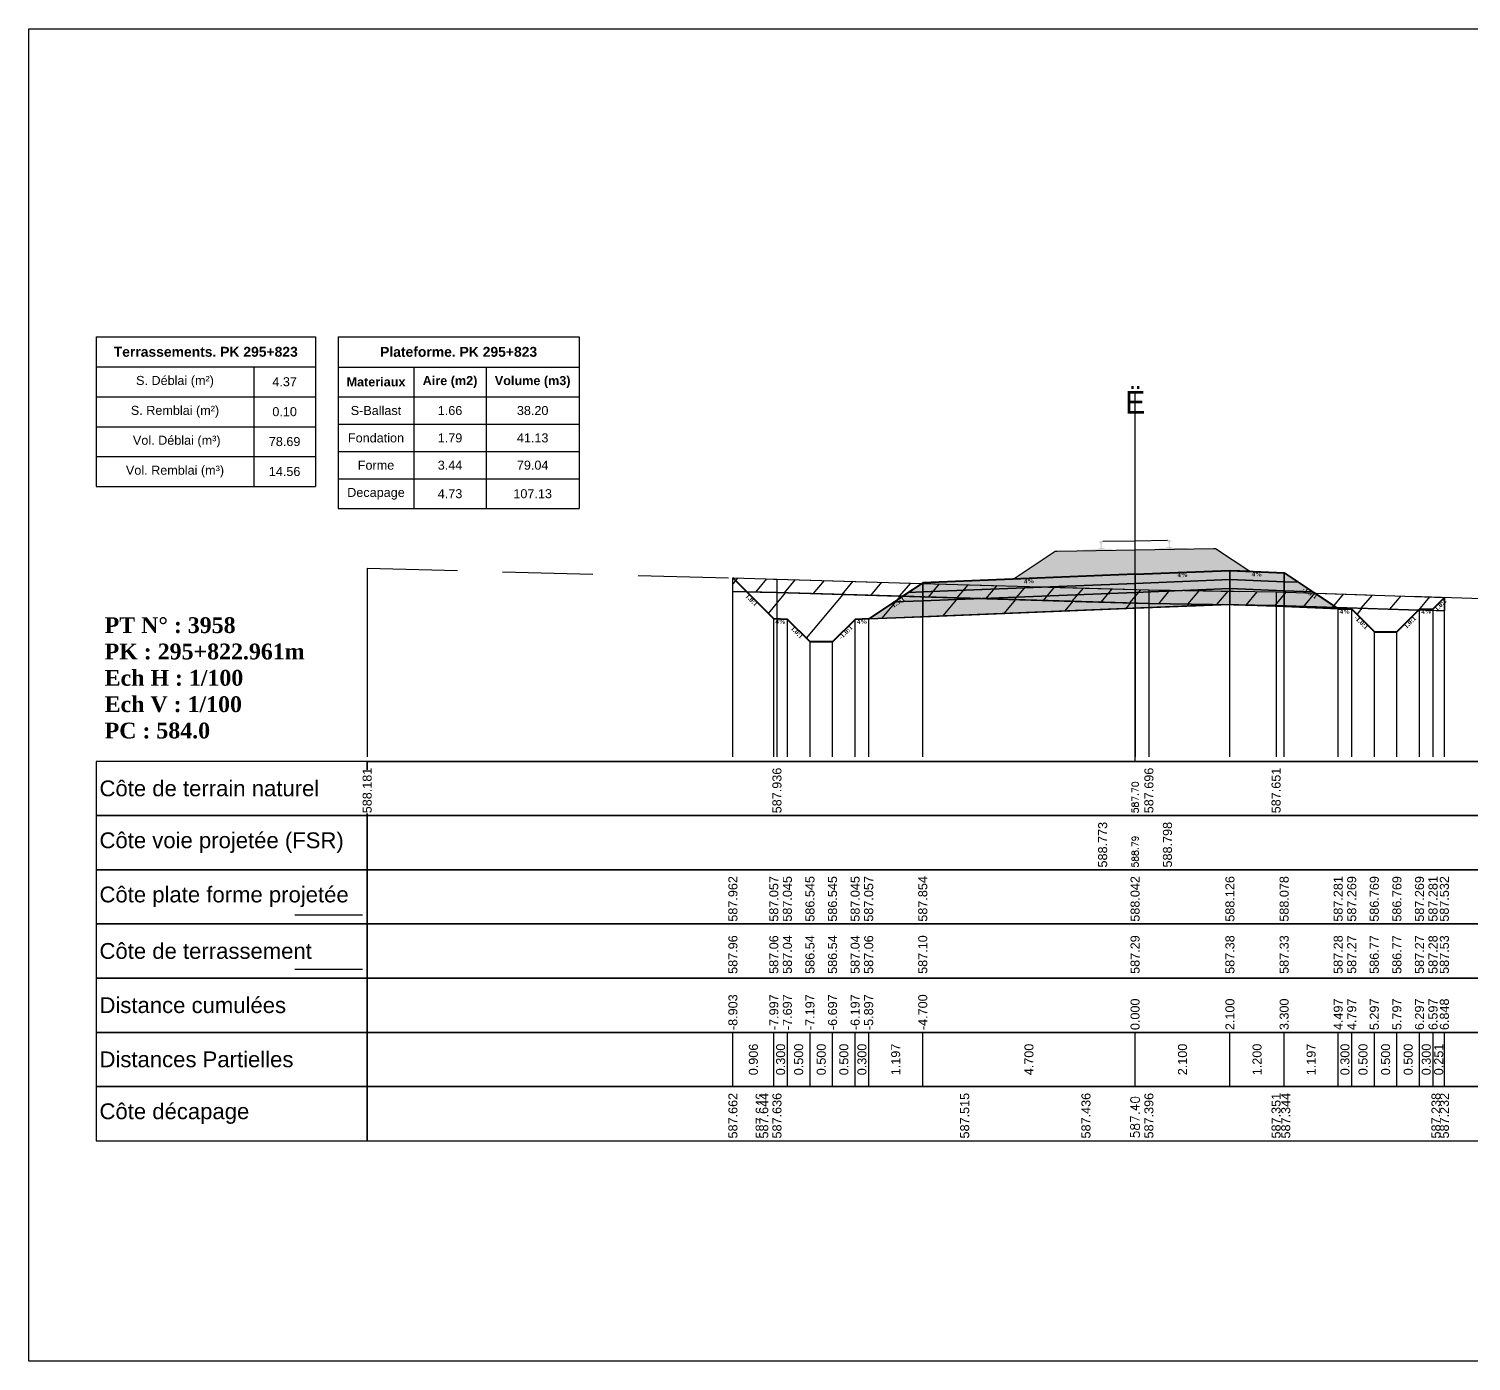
# Model space of a CAD drawing. Header units: millimetres. Extents: x 2762 to 3076, y 916 to 3305.
# Drawn here: x 2950.21 to 2982.14, y 1039.4 to 1068.9 of the extents above; entities that cross this region are included whole.
import ezdxf

# ---------------------------------------------------------------- set-up
doc = ezdxf.new("R2010")
doc.units = ezdxf.units.MM
doc.header["$LTSCALE"] = 2
doc.linetypes.add('CACHE', pattern=[9.525, 6.35, -3.175])
doc.linetypes.add('DASHED', pattern=[0.75, 0.5, -0.25])
for name, color, linetype in [('C-ANNO-TABL', 1, 'Continuous'), ('C-ANNO-TABL-TEXT', 150, 'Continuous'), ('C-ANNO-TABL-TITL', 150, 'Continuous'), ('C-ANNO-TABL-TTBL', 5, 'Continuous'), ('C-ROAD-CORR', 5, 'Continuous'), ('C-ROAD-SCTN', 7, 'Continuous')]:
    doc.layers.add(name, color=color, linetype=linetype)
doc.styles.add('ARIAL', font='arial.ttf')
doc.styles.add('C3D_Etiquette', font='romans.shx')
doc.styles.add('C3D_Profil_Travers', font='romans.shx')
doc.styles.get("Standard").update_dxf_attribs({"font": 'arial.ttf'})

msp = doc.modelspace()

# ---------------------------------------------------------------- hatches: boundary and pattern name
at = {"linetype": 'Continuous', "lineweight": -3}
msp.add_hatch(color=254, dxfattribs=at).paths.add_polyline_path([(2973.494, 1057.165), (2973.491, 1057.35), (2973.605, 1057.373), (2973.953, 1057.379), (2973.953, 1057.385), (2973.879, 1057.383), (2973.879, 1057.393), (2973.88, 1057.394), (2973.881, 1057.395), (2973.883, 1057.395), (2973.903, 1057.397), (2973.906, 1057.398), (2973.909, 1057.399), (2973.937, 1057.41), (2973.939, 1057.411), (2973.94, 1057.413), (2973.941, 1057.414), (2973.942, 1057.418), (2973.943, 1057.426), (2973.944, 1057.435), (2973.945, 1057.445), (2973.945, 1057.469), (2973.944, 1057.485), (2973.943, 1057.491), (2973.942, 1057.497), (2973.941, 1057.501), (2973.941, 1057.503), (2973.94, 1057.507), (2973.939, 1057.508), (2973.938, 1057.51), (2973.937, 1057.511), (2973.935, 1057.512), (2973.92, 1057.517), (2973.917, 1057.519), (2973.917, 1057.52), (2973.916, 1057.521), (2973.916, 1057.524), (2973.916, 1057.542), (2973.916, 1057.546), (2973.917, 1057.549), (2973.919, 1057.551), (2973.921, 1057.552), (2973.924, 1057.554), (2973.925, 1057.554), (2973.929, 1057.555), (2973.933, 1057.556), (2973.936, 1057.556), (2973.94, 1057.556), (2973.945, 1057.556), (2973.948, 1057.557), (2973.951, 1057.557), (2973.955, 1057.557), (2973.958, 1057.557), (2973.962, 1057.557), (2973.967, 1057.557), (2973.97, 1057.556), (2973.974, 1057.556), (2973.978, 1057.555), (2973.979, 1057.555), (2973.981, 1057.553), (2973.984, 1057.552), (2973.986, 1057.55), (2973.987, 1057.547), (2973.988, 1057.543), (2973.988, 1057.525), (2973.988, 1057.522), (2973.987, 1057.521), (2973.987, 1057.52), (2973.984, 1057.518), (2973.969, 1057.512), (2973.968, 1057.512), (2973.966, 1057.51), (2973.965, 1057.509), (2973.965, 1057.507), (2973.964, 1057.504), (2973.963, 1057.502), (2973.963, 1057.497), (2973.962, 1057.491), (2973.962, 1057.485), (2973.961, 1057.469), (2973.962, 1057.445), (2973.963, 1057.435), (2973.964, 1057.426), (2973.966, 1057.419), (2973.967, 1057.415), (2973.967, 1057.413), (2973.969, 1057.412), (2973.971, 1057.411), (2973.999, 1057.401), (2974.002, 1057.4), (2974.006, 1057.399), (2974.026, 1057.398), (2974.027, 1057.398), (2974.028, 1057.397), (2974.029, 1057.396), (2974.029, 1057.386), (2973.955, 1057.385), (2973.955, 1057.379), (2974.159, 1057.383), (2974.291, 1057.354), (2975.125, 1057.369), (2975.256, 1057.402), (2975.46, 1057.405), (2975.46, 1057.411), (2975.386, 1057.41), (2975.386, 1057.419), (2975.387, 1057.421), (2975.388, 1057.421), (2975.389, 1057.422), (2975.409, 1057.424), (2975.413, 1057.424), (2975.416, 1057.425), (2975.444, 1057.436), (2975.446, 1057.438), (2975.447, 1057.439), (2975.448, 1057.44), (2975.449, 1057.445), (2975.45, 1057.452), (2975.451, 1057.461), (2975.452, 1057.471), (2975.451, 1057.495), (2975.45, 1057.511), (2975.45, 1057.517), (2975.449, 1057.523), (2975.448, 1057.528), (2975.448, 1057.53), (2975.447, 1057.533), (2975.446, 1057.535), (2975.445, 1057.536), (2975.443, 1057.537), (2975.442, 1057.538), (2975.427, 1057.543), (2975.424, 1057.545), (2975.423, 1057.546), (2975.423, 1057.547), (2975.423, 1057.55), (2975.422, 1057.568), (2975.423, 1057.572), (2975.424, 1057.575), (2975.426, 1057.577), (2975.428, 1057.579), (2975.431, 1057.58), (2975.432, 1057.58), (2975.435, 1057.581), (2975.439, 1057.582), (2975.443, 1057.582), (2975.447, 1057.583), (2975.452, 1057.583), (2975.455, 1057.583), (2975.458, 1057.583), (2975.461, 1057.583), (2975.465, 1057.583), (2975.469, 1057.583), (2975.474, 1057.583), (2975.477, 1057.583), (2975.481, 1057.582), (2975.485, 1057.581), (2975.486, 1057.581), (2975.488, 1057.58), (2975.49, 1057.578), (2975.493, 1057.576), (2975.494, 1057.574), (2975.494, 1057.569), (2975.495, 1057.551), (2975.495, 1057.549), (2975.494, 1057.547), (2975.494, 1057.546), (2975.491, 1057.545), (2975.476, 1057.539), (2975.474, 1057.538), (2975.473, 1057.537), (2975.472, 1057.535), (2975.471, 1057.533), (2975.471, 1057.53), (2975.47, 1057.528), (2975.469, 1057.524), (2975.469, 1057.518), (2975.468, 1057.511), (2975.468, 1057.495), (2975.468, 1057.472), (2975.47, 1057.461), (2975.471, 1057.452), (2975.472, 1057.445), (2975.473, 1057.441), (2975.474, 1057.439), (2975.475, 1057.438), (2975.478, 1057.437), (2975.506, 1057.427), (2975.509, 1057.426), (2975.512, 1057.425), (2975.532, 1057.424), (2975.534, 1057.424), (2975.535, 1057.423), (2975.536, 1057.422), (2975.536, 1057.412), (2975.462, 1057.411), (2975.462, 1057.406), (2975.81, 1057.412), (2975.925, 1057.393), (2975.929, 1057.208)])
h = msp.add_hatch(dxfattribs=at)
h.set_pattern_fill('GRAVEL', color=252, scale=0.009, style=0)
h.set_pattern_definition([(228.0128, (2972.168941, 1056.946922), (-1.8288, -2.0574), [0.030755, -3.0447435]), (184.96974, (2972.148367, 1056.924062), (2.743199999, 0.228600013), [0.0527764, -5.2248644]), (132.51045, (2972.09579, 1056.91949), (2.286, -2.5146), [0.0372133, -3.684125]), (267.2737, (2972.006635, 1056.86234), (0.2286, 4.572), [0.0480604, -4.7579794]), (292.83365, (2972.004349, 1056.814334), (-1.143, 2.7432), [0.047127, -4.6655827]), (357.2737, (2972.022637, 1056.7709), (-4.572, 0.2286), [0.0480604, -4.7579794]), (37.69424, (2972.0706434, 1056.768614), (-2.9718, -2.286), [0.0635574, -6.2921804]), (72.25533, (2972.120935, 1056.807476), (1.6002, 5.0292), [0.0600048, -5.940473]), (121.42957, (2972.139223, 1056.864626), (-1.8288, 2.9718), [0.048223, -4.774099]), (175.23636, (2972.114077, 1056.905774), (2.5146, -0.2286), [0.055054, -2.697654]), (222.39744, (2972.0592134, 1056.910346), (-2.7432, -2.5146), [0.071197, -7.0485095]), (138.81407, (2972.23295, 1056.860054), (-1.6002, 1.3716), [0.0243004, -2.405751]), (171.46923, (2972.214661, 1056.876056), (2.9718, -0.4572), [0.0462314, -4.5769175]), (225, (2972.16894, 1056.88291), (-3e-17, -0.2286), [0.032329, -0.29096]), (203.1986, (2972.15294, 1056.910346), (1.143, 0.4572), [0.01741, -1.723556]), (291.8014, (2972.136937, 1056.90349), (-0.2286, 0.6858), [0.024621, -1.206428]), (30.9638, (2972.14608, 1056.88063), (0.6858, 0.4572), [0.039989, -1.292967]), (161.565, (2972.18037, 1056.9012), (0.4572, -0.2286), [0.028916, -0.693981]), (16.38954, (2972.00435, 1056.903488), (2.286, 0.6858), [0.040508, -4.0102944]), (70.34618, (2972.043211, 1056.914918), (-0.9144, -2.5146), [0.033984, -3.3643994]), (293.1986, (2972.18037, 1056.946922), (-0.4572, 1.143), [0.034819, -1.7061465]), (343.61046, (2972.194087, 1056.914918), (-2.286, 0.6858), [0.040508, -4.0102944]), (339.44395, (2972.00435, 1056.761756), (-1.143, 0.4572), [0.039063, -1.914096]), (294.77514, (2972.040925, 1056.74804), (-1.143, 2.5146), [0.0327305, -3.2403234]), (66.8014, (2972.182657, 1056.718322), (0.4572, 1.143), [0.034819, -1.7061465]), (17.35402, (2972.196373, 1056.750326), (-2.9718, -0.9144), [0.0383204, -3.793714]), (69.44395, (2972.070643, 1056.718322), (-0.4572, -1.143), [0.0195316, -1.933628]), (101.3099, (2972.16894, 1056.71832), (-0.2286, 0.9144), [0.011656, -1.1539795]), (165.9638, (2972.166655, 1056.72975), (0.6858, -0.2286), [0.047127, -0.895415]), (186.009, (2972.120935, 1056.741182), (2.286, 0.2286), [0.043674, -4.323723]), (303.69, (2972.14608, 1056.860054), (-0.2286, 0.4572), [0.032969, -0.79126]), (353.15723, (2972.164369, 1056.832622), (3.8862, -0.4572), [0.05756, -5.698441]), (60.9454, (2972.22152, 1056.825764), (-0.9144, -1.6002), [0.023536, -2.330045]), (90, (2972.23295, 1056.84634), (-0.2286, 0.2286), [0.013716, -0.214884]), (120.25644, (2972.116363, 1056.74804), (0.9144, -1.6002), [0.031758, -3.1440547]), (48.0128, (2972.100361, 1056.775472), (1.8288, 2.0574), [0.06151, -3.0139886]), (0, (2972.1415, 1056.8212), (0.2286, 0.2286), [0.059436, -0.169164]), (325.30485, (2972.200945, 1056.821192), (2.286, -1.6002), [0.036145, -3.5783385]), (254.0546, (2972.230663, 1056.800618), (-0.2286, -0.9144), [0.033285, -1.6309485]), (207.64598, (2972.221519, 1056.768614), (-4.3434, -2.286), [0.054193, -5.365122]), (175.42608, (2972.173513, 1056.743468), (-2.9718, 0.2286), [0.0573327, -5.675926])])
h.paths.add_polyline_path([(2972.004, 1056.718), (2972.933, 1057.338), (2972.977, 1057.338), (2976.439, 1057.398), (2976.483, 1057.398), (2977.241, 1056.893), (2976.805, 1056.91)])
h = msp.add_hatch(color=11, dxfattribs=at)
h.paths.add_polyline_path([(2978.005, 1056.662), (2978.005, 1056.862), (2978.324, 1056.65)])
h.paths.add_polyline_path([(2976.805, 1056.71), (2976.805, 1056.91), (2978.005, 1056.862), (2978.005, 1056.662)])
h.paths.add_polyline_path([(2974.705, 1056.626), (2974.705, 1056.826), (2976.805, 1056.91), (2976.805, 1056.71)])
h.paths.add_polyline_path([(2970.005, 1056.438), (2970.005, 1056.638), (2974.705, 1056.826), (2974.705, 1056.626)])
h.paths.add_polyline_path([(2969.685, 1056.426), (2970.005, 1056.638), (2970.005, 1056.438)])
h = msp.add_hatch(dxfattribs=at)
h.set_pattern_fill('_U', color=150, scale=0.5, angle=50, style=0, pattern_type=0)
h.set_pattern_definition([(50, (2980.9827, 1056.0337), (-0.383022, 0.321394), [])])
h.paths.add_polyline_path([(2980.983, 1056.034), (2981.001, 1056.052), (2981.301, 1056.064), (2981.552, 1056.315), (2981.552, 1056.015)])
h.paths.add_polyline_path([(2978.687, 1056.407), (2981.552, 1056.315), (2981.301, 1056.064), (2981.001, 1056.052), (2980.983, 1056.034), (2979.16, 1056.092)])
h.paths.add_polyline_path([(2969.555, 1056.339), (2969.986, 1056.626), (2975.011, 1056.479), (2977.826, 1056.435), (2978.687, 1056.407), (2979.16, 1056.092), (2977.826, 1056.135), (2975.011, 1056.179)])
h.paths.add_polyline_path([(2965.802, 1056.746), (2966.777, 1056.72), (2969.986, 1056.626), (2969.555, 1056.339), (2966.777, 1056.42), (2966.11, 1056.438)])
h.paths.add_polyline_path([(2965.802, 1056.446), (2965.802, 1056.746), (2966.11, 1056.438)])
h = msp.add_hatch(dxfattribs=at)
h.set_pattern_fill('_U', color=3, angle=50, style=0, pattern_type=0)
h.set_pattern_definition([(50, (2980.9827, 1056.0337), (-0.766044, 0.64279), [])])
h.paths.add_polyline_path([(2980.983, 1056.034), (2981.001, 1056.052), (2981.301, 1056.064), (2981.552, 1056.315), (2981.552, 1056.015)])
h.paths.add_polyline_path([(2976.64, 1056.154), (2976.805, 1056.16), (2977.183, 1056.145)])
h.paths.add_polyline_path([(2965.802, 1056.446), (2965.802, 1056.746), (2966.11, 1056.438)])
h = msp.add_hatch(color=30, dxfattribs=at)
h.paths.add_polyline_path([(2978.005, 1056.462), (2978.005, 1056.662), (2978.324, 1056.65), (2978.643, 1056.437)])
h.paths.add_polyline_path([(2976.805, 1056.51), (2976.805, 1056.71), (2978.005, 1056.662), (2978.005, 1056.462)])
h.paths.add_polyline_path([(2974.705, 1056.426), (2974.705, 1056.626), (2976.805, 1056.71), (2976.805, 1056.51)])
h.paths.add_polyline_path([(2970.005, 1056.238), (2970.005, 1056.438), (2974.705, 1056.626), (2974.705, 1056.426)])
h.paths.add_polyline_path([(2969.366, 1056.213), (2969.685, 1056.426), (2970.005, 1056.438), (2970.005, 1056.238)])
h = msp.add_hatch(dxfattribs=at)
h.set_pattern_fill('_U', color=1, angle=50, style=0, pattern_type=0)
h.set_pattern_definition([(50, (2977.1833, 1056.1452), (-0.76604, 0.64279), [])])
h.paths.add_polyline_path([(2977.183, 1056.145), (2977.826, 1056.135), (2980.983, 1056.034), (2980.501, 1055.552), (2980.001, 1055.552), (2979.501, 1056.052)])
h.paths.add_polyline_path([(2966.11, 1056.438), (2966.777, 1056.42), (2975.011, 1056.179), (2976.64, 1056.154), (2968.508, 1055.828), (2968.008, 1055.328), (2967.508, 1055.328), (2967.008, 1055.828), (2966.708, 1055.84)])
h = msp.add_hatch(color=83, dxfattribs=at)
h.paths.add_polyline_path([(2978.005, 1056.112), (2978.005, 1056.462), (2978.643, 1056.437), (2979.201, 1056.064)])
h.paths.add_polyline_path([(2976.805, 1056.16), (2976.805, 1056.51), (2978.005, 1056.462), (2978.005, 1056.112)])
h.paths.add_polyline_path([(2974.705, 1056.076), (2974.705, 1056.426), (2976.805, 1056.51), (2976.805, 1056.16)])
h.paths.add_polyline_path([(2970.005, 1055.888), (2970.005, 1056.238), (2974.705, 1056.426), (2974.705, 1056.076)])
h.paths.add_polyline_path([(2968.808, 1055.84), (2969.366, 1056.213), (2970.005, 1056.238), (2970.005, 1055.888)])

# ---------------------------------------------------------------- linework, layer by layer
at = {"color": 7, "linetype": 'Continuous', "lineweight": -3}
for p, q in [((2974.705, 1052.684), (2974.705, 1060.884)), ((2957.704, 1052.684), (2991.706, 1052.684)), ((2965.802, 1045.484), (2965.802, 1046.684)), ((2966.708, 1045.484), (2966.708, 1046.684)), ((2966.708, 1045.484), (2966.708, 1046.684)), ((2967.008, 1045.484), (2967.008, 1046.684)), ((2967.008, 1045.484), (2967.008, 1046.684)), ((2967.508, 1045.484), (2967.508, 1046.684)), ((2967.508, 1045.484), (2967.508, 1046.684)), ((2968.008, 1045.484), (2968.008, 1046.684)), ((2968.008, 1045.484), (2968.008, 1046.684)), ((2968.508, 1045.484), (2968.508, 1046.684)), ((2968.508, 1045.484), (2968.508, 1046.684)), ((2968.808, 1045.484), (2968.808, 1046.684)), ((2968.808, 1045.484), (2968.808, 1046.684)), ((2970.005, 1045.484), (2970.005, 1046.684)), ((2970.005, 1045.484), (2970.005, 1046.684)), ((2974.705, 1045.484), (2974.705, 1046.684)), ((2974.705, 1045.484), (2974.705, 1046.684)), ((2976.805, 1045.484), (2976.805, 1046.684)), ((2976.805, 1045.484), (2976.805, 1046.684)), ((2978.005, 1045.484), (2978.005, 1046.684)), ((2978.005, 1045.484), (2978.005, 1046.684)), ((2979.201, 1045.484), (2979.201, 1046.684)), ((2979.201, 1045.484), (2979.201, 1046.684)), ((2979.501, 1045.484), (2979.501, 1046.684)), ((2979.501, 1045.484), (2979.501, 1046.684)), ((2980.001, 1045.484), (2980.001, 1046.684)), ((2980.001, 1045.484), (2980.001, 1046.684)), ((2980.501, 1045.484), (2980.501, 1046.684)), ((2980.501, 1045.484), (2980.501, 1046.684)), ((2981.001, 1045.484), (2981.001, 1046.684)), ((2981.001, 1045.484), (2981.001, 1046.684)), ((2981.301, 1045.484), (2981.301, 1046.684)), ((2981.301, 1045.484), (2981.301, 1046.684)), ((2981.552, 1045.484), (2981.552, 1046.684))]:
    msp.add_line(p, q, dxfattribs=at)
at = {"color": 251, "linetype": 'Continuous', "lineweight": -3}
for p, q in [((2972.004, 1056.718), (2972.933, 1057.338)), ((2972.933, 1057.338), (2972.977, 1057.338)), ((2972.977, 1057.338), (2976.439, 1057.398)), ((2976.439, 1057.398), (2976.483, 1057.398)), ((2976.483, 1057.398), (2977.241, 1056.893)), ((2976.805, 1056.91), (2972.004, 1056.718)), ((2974.705, 1056.826), (2976.805, 1056.91)), ((2977.241, 1056.893), (2976.805, 1056.91)), ((2976.805, 1056.71), (2976.805, 1056.91)), ((2976.805, 1056.91), (2978.005, 1056.862)), ((2976.805, 1056.91), (2976.805, 1056.71)), ((2978.005, 1056.662), (2978.005, 1056.862)), ((2978.005, 1056.862), (2978.324, 1056.65)), ((2978.005, 1056.862), (2978.005, 1056.662)), ((2969.685, 1056.426), (2970.005, 1056.638)), ((2970.005, 1056.638), (2974.705, 1056.826)), ((2970.005, 1056.438), (2970.005, 1056.638)), ((2970.005, 1056.638), (2970.005, 1056.438)), ((2974.705, 1056.626), (2970.005, 1056.438)), ((2974.705, 1056.626), (2974.705, 1056.826)), ((2974.705, 1056.826), (2974.705, 1056.626)), ((2976.805, 1056.71), (2974.705, 1056.626)), ((2978.005, 1056.662), (2976.805, 1056.71)), ((2978.324, 1056.65), (2978.005, 1056.662)), ((2970.005, 1056.438), (2969.685, 1056.426))]:
    msp.add_line(p, q, dxfattribs=at)
at = {"color": 105, "linetype": 'DASHED', "lineweight": -3, "ltscale": 2}
for p, q in [((2957.705, 1056.965), (2966.777, 1056.72)), ((2966.777, 1056.72), (2974.705, 1056.488)), ((2974.705, 1056.488), (2975.011, 1056.479)), ((2975.011, 1056.479), (2977.826, 1056.435)), ((2977.826, 1056.435), (2984.708, 1056.214))]:
    msp.add_line(p, q, dxfattribs=at)
at = {"color": 98, "linetype": 'CACHE', "lineweight": -3}
for p, q in [((2957.705, 1056.965), (2957.705, 1052.784)), ((2966.777, 1056.72), (2966.777, 1052.784)), ((2974.705, 1056.488), (2974.705, 1052.784)), ((2975.011, 1056.479), (2975.011, 1052.784)), ((2977.826, 1056.435), (2977.826, 1052.784))]:
    msp.add_line(p, q, dxfattribs=at)
at = {"color": 253, "linetype": 'Continuous', "lineweight": -3}
for p, q in [((2965.802, 1056.746), (2966.777, 1056.72)), ((2966.11, 1056.438), (2965.802, 1056.746)), ((2965.802, 1056.446), (2965.802, 1056.746)), ((2965.802, 1056.746), (2966.11, 1056.438)), ((2965.802, 1056.446), (2965.802, 1056.746)), ((2965.802, 1056.746), (2966.11, 1056.438)), ((2966.777, 1056.72), (2969.986, 1056.626)), ((2969.555, 1056.339), (2969.986, 1056.626)), ((2969.986, 1056.626), (2969.555, 1056.339)), ((2969.986, 1056.626), (2975.011, 1056.479)), ((2966.11, 1056.438), (2965.802, 1056.446)), ((2966.11, 1056.438), (2965.802, 1056.446)), ((2966.777, 1056.42), (2966.11, 1056.438)), ((2966.11, 1056.438), (2966.777, 1056.42)), ((2966.708, 1055.84), (2966.11, 1056.438)), ((2969.555, 1056.339), (2966.777, 1056.42)), ((2966.777, 1056.42), (2975.011, 1056.179)), ((2975.011, 1056.179), (2969.555, 1056.339)), ((2975.011, 1056.479), (2977.826, 1056.435)), ((2977.826, 1056.435), (2978.687, 1056.407)), ((2978.687, 1056.407), (2981.552, 1056.315)), ((2979.16, 1056.092), (2978.687, 1056.407)), ((2978.687, 1056.407), (2979.16, 1056.092)), ((2981.301, 1056.064), (2981.552, 1056.315)), ((2981.552, 1056.315), (2981.301, 1056.064)), ((2981.301, 1056.064), (2981.552, 1056.315)), ((2981.552, 1056.315), (2981.552, 1056.015)), ((2981.552, 1056.315), (2981.552, 1056.015)), ((2976.64, 1056.154), (2968.508, 1055.828)), ((2977.826, 1056.135), (2975.011, 1056.179)), ((2975.011, 1056.179), (2976.64, 1056.154)), ((2976.64, 1056.154), (2976.805, 1056.16)), ((2977.183, 1056.145), (2976.64, 1056.154)), ((2976.805, 1056.16), (2977.183, 1056.145)), ((2977.183, 1056.145), (2977.826, 1056.135)), ((2979.501, 1056.052), (2977.183, 1056.145)), ((2979.16, 1056.092), (2977.826, 1056.135)), ((2977.826, 1056.135), (2980.983, 1056.034)), ((2980.983, 1056.034), (2979.16, 1056.092)), ((2980.001, 1055.552), (2979.501, 1056.052)), ((2980.983, 1056.034), (2980.501, 1055.552)), ((2980.983, 1056.034), (2981.001, 1056.052)), ((2981.001, 1056.052), (2980.983, 1056.034)), ((2980.983, 1056.034), (2981.001, 1056.052)), ((2981.552, 1056.015), (2980.983, 1056.034)), ((2981.552, 1056.015), (2980.983, 1056.034)), ((2981.001, 1056.052), (2981.301, 1056.064)), ((2981.301, 1056.064), (2981.001, 1056.052)), ((2981.001, 1056.052), (2981.301, 1056.064)), ((2967.008, 1055.828), (2966.708, 1055.84)), ((2967.508, 1055.328), (2967.008, 1055.828)), ((2968.508, 1055.828), (2968.008, 1055.328)), ((2968.008, 1055.328), (2967.508, 1055.328)), ((2980.501, 1055.552), (2980.001, 1055.552))]:
    msp.add_line(p, q, dxfattribs=at)
at = {"color": 8, "linetype": 'CACHE', "lineweight": -3}
for p, q in [((2965.802, 1052.784), (2965.802, 1056.746)), ((2981.552, 1052.784), (2981.552, 1056.315)), ((2974.705, 1052.784), (2974.705, 1056.076)), ((2974.705, 1052.784), (2974.705, 1056.076)), ((2976.805, 1052.784), (2976.805, 1056.16)), ((2978.005, 1052.784), (2978.005, 1056.112)), ((2979.201, 1052.784), (2979.201, 1056.064)), ((2979.501, 1052.784), (2979.501, 1056.052)), ((2981.001, 1052.784), (2981.001, 1056.052)), ((2981.301, 1052.784), (2981.301, 1056.064)), ((2966.708, 1052.784), (2966.708, 1055.84)), ((2967.008, 1052.784), (2967.008, 1055.828)), ((2968.508, 1052.784), (2968.508, 1055.828)), ((2968.808, 1052.784), (2968.808, 1055.84)), ((2970.005, 1052.784), (2970.005, 1055.888)), ((2967.508, 1052.784), (2967.508, 1055.328)), ((2968.008, 1052.784), (2968.008, 1055.328)), ((2980.001, 1052.784), (2980.001, 1055.552)), ((2980.501, 1052.784), (2980.501, 1055.552))]:
    msp.add_line(p, q, dxfattribs=at)
at = {"color": 53, "linetype": 'Continuous', "lineweight": -3}
for p, q in [((2970.005, 1056.438), (2974.705, 1056.626)), ((2974.705, 1056.626), (2976.805, 1056.71)), ((2974.705, 1056.426), (2974.705, 1056.626)), ((2974.705, 1056.626), (2974.705, 1056.426)), ((2976.805, 1056.51), (2976.805, 1056.71)), ((2976.805, 1056.71), (2978.005, 1056.662)), ((2976.805, 1056.71), (2976.805, 1056.51)), ((2978.005, 1056.462), (2978.005, 1056.662)), ((2978.005, 1056.662), (2978.324, 1056.65)), ((2978.005, 1056.662), (2978.005, 1056.462)), ((2978.324, 1056.65), (2978.643, 1056.437)), ((2968.808, 1055.84), (2969.366, 1056.213)), ((2969.366, 1056.213), (2969.685, 1056.426)), ((2970.005, 1056.238), (2969.366, 1056.213)), ((2969.366, 1056.213), (2970.005, 1056.238)), ((2969.685, 1056.426), (2970.005, 1056.438)), ((2970.005, 1056.238), (2970.005, 1056.438)), ((2970.005, 1056.438), (2970.005, 1056.238)), ((2974.705, 1056.426), (2970.005, 1056.238)), ((2970.005, 1056.238), (2974.705, 1056.426)), ((2970.005, 1055.888), (2970.005, 1056.238)), ((2970.005, 1056.238), (2970.005, 1055.888)), ((2976.805, 1056.51), (2974.705, 1056.426)), ((2974.705, 1056.426), (2976.805, 1056.51)), ((2974.705, 1056.076), (2974.705, 1056.426)), ((2974.705, 1056.426), (2974.705, 1056.076)), ((2978.005, 1056.462), (2976.805, 1056.51)), ((2976.805, 1056.16), (2976.805, 1056.51)), ((2976.805, 1056.51), (2978.005, 1056.462)), ((2976.805, 1056.51), (2976.805, 1056.16)), ((2978.643, 1056.437), (2978.005, 1056.462)), ((2978.005, 1056.112), (2978.005, 1056.462)), ((2978.005, 1056.462), (2978.643, 1056.437)), ((2978.005, 1056.462), (2978.005, 1056.112)), ((2978.643, 1056.437), (2979.201, 1056.064)), ((2974.705, 1056.076), (2970.005, 1055.888)), ((2976.805, 1056.16), (2974.705, 1056.076)), ((2978.005, 1056.112), (2976.805, 1056.16)), ((2979.201, 1056.064), (2978.005, 1056.112)), ((2970.005, 1055.888), (2968.808, 1055.84))]:
    msp.add_line(p, q, dxfattribs=at)
at = {"color": 6, "linetype": 'Continuous', "lineweight": -3}
for p, q in [((2965.802, 1056.446), (2966.405, 1056.43)), ((2966.405, 1056.43), (2966.486, 1056.428)), ((2966.486, 1056.428), (2966.777, 1056.42)), ((2966.777, 1056.42), (2970.933, 1056.298)), ((2970.933, 1056.298), (2973.618, 1056.22)), ((2973.618, 1056.22), (2974.705, 1056.188)), ((2974.705, 1056.188), (2975.011, 1056.179)), ((2975.011, 1056.179), (2977.826, 1056.135)), ((2977.826, 1056.135), (2978.04, 1056.128)), ((2978.04, 1056.128), (2981.366, 1056.021)), ((2981.366, 1056.021), (2981.552, 1056.015))]:
    msp.add_line(p, q, dxfattribs=at)
at = {"color": 154, "linetype": 'Continuous', "lineweight": -3}
msp.add_line((2956.104, 1049.284), (2957.604, 1049.284), dxfattribs=at)
at = {"color": 1, "linetype": 'Continuous', "lineweight": -3}
msp.add_line((2956.104, 1048.084), (2957.604, 1048.084), dxfattribs=at)
at = {"color": 7, "linetype": 'Continuous', "lineweight": -3}
for points in [[(2957.704, 1051.484), (2957.704, 1052.684), (2951.704, 1052.684), (2951.704, 1051.484)], [(2957.704, 1051.484), (2991.706, 1051.484), (2991.706, 1052.684), (2957.704, 1052.684)], [(2957.704, 1050.284), (2957.704, 1051.484), (2951.704, 1051.484), (2951.704, 1050.284)], [(2957.704, 1050.284), (2991.706, 1050.284), (2991.706, 1051.484), (2957.704, 1051.484)], [(2957.704, 1049.084), (2957.704, 1050.284), (2951.704, 1050.284), (2951.704, 1049.084)], [(2957.704, 1049.084), (2991.706, 1049.084), (2991.706, 1050.284), (2957.704, 1050.284)], [(2957.704, 1047.884), (2957.704, 1049.084), (2951.704, 1049.084), (2951.704, 1047.884)], [(2957.704, 1047.884), (2991.706, 1047.884), (2991.706, 1049.084), (2957.704, 1049.084)], [(2957.704, 1046.684), (2957.704, 1047.884), (2951.704, 1047.884), (2951.704, 1046.684)], [(2957.704, 1046.684), (2991.706, 1046.684), (2991.706, 1047.884), (2957.704, 1047.884)], [(2957.704, 1045.484), (2957.704, 1046.684), (2951.704, 1046.684), (2951.704, 1045.484)], [(2957.704, 1045.484), (2991.706, 1045.484), (2991.706, 1046.684), (2957.704, 1046.684)], [(2957.704, 1044.284), (2957.704, 1045.484), (2951.704, 1045.484), (2951.704, 1044.284)], [(2957.704, 1044.284), (2991.706, 1044.284), (2991.706, 1045.484), (2957.704, 1045.484)]]:
    msp.add_3dface(points, dxfattribs=at)
at = {"layer": 'C-ANNO-TABL', "color": 7, "linetype": 'Continuous', "lineweight": -3}
for p, q in [((2951.704, 1061.419), (2955.195, 1061.419)), ((2955.195, 1061.419), (2956.559, 1061.419)), ((2955.195, 1061.419), (2955.195, 1060.757)), ((2957.059, 1061.416), (2958.741, 1061.416)), ((2958.741, 1061.416), (2960.337, 1061.416)), ((2958.741, 1061.416), (2958.741, 1060.754)), ((2960.337, 1061.416), (2962.4, 1061.416)), ((2960.337, 1061.416), (2960.337, 1060.754)), ((2951.704, 1060.757), (2955.195, 1060.757)), ((2955.195, 1060.757), (2956.559, 1060.757)), ((2955.195, 1060.757), (2955.195, 1060.095)), ((2957.059, 1060.754), (2958.741, 1060.754)), ((2958.741, 1060.754), (2960.337, 1060.754)), ((2958.741, 1060.754), (2958.741, 1060.147)), ((2960.337, 1060.754), (2962.4, 1060.754)), ((2960.337, 1060.754), (2960.337, 1060.147)), ((2951.704, 1060.095), (2955.195, 1060.095)), ((2955.195, 1060.095), (2956.559, 1060.095)), ((2955.195, 1060.095), (2955.195, 1059.432)), ((2957.059, 1060.147), (2958.741, 1060.147)), ((2958.741, 1060.147), (2960.337, 1060.147)), ((2958.741, 1060.147), (2958.741, 1059.543)), ((2960.337, 1060.147), (2962.4, 1060.147)), ((2960.337, 1060.147), (2960.337, 1059.543)), ((2951.704, 1059.432), (2955.195, 1059.432)), ((2955.195, 1059.432), (2956.559, 1059.432)), ((2955.195, 1059.432), (2955.195, 1058.77)), ((2957.059, 1059.543), (2958.741, 1059.543)), ((2958.741, 1059.543), (2960.337, 1059.543)), ((2958.741, 1059.543), (2958.741, 1058.938)), ((2960.337, 1059.543), (2962.4, 1059.543)), ((2960.337, 1059.543), (2960.337, 1058.938)), ((2957.059, 1058.938), (2958.741, 1058.938)), ((2958.741, 1058.938), (2960.337, 1058.938)), ((2958.741, 1058.938), (2958.741, 1058.28)), ((2960.337, 1058.938), (2962.4, 1058.938)), ((2960.337, 1058.938), (2960.337, 1058.28))]:
    msp.add_line(p, q, dxfattribs=at)
at = {"layer": 'C-ANNO-TABL-TTBL', "color": 7, "linetype": 'Continuous', "lineweight": -3}
for p, q in [((2951.704, 1062.084), (2956.559, 1062.084)), ((2951.704, 1062.084), (2951.704, 1061.419)), ((2956.559, 1062.084), (2956.559, 1061.419)), ((2957.059, 1062.084), (2962.4, 1062.084)), ((2957.059, 1062.084), (2957.059, 1061.416)), ((2962.4, 1062.084), (2962.4, 1061.416)), ((2951.704, 1061.419), (2951.704, 1060.757)), ((2956.559, 1061.419), (2956.559, 1060.757)), ((2957.059, 1061.416), (2957.059, 1060.754)), ((2962.4, 1061.416), (2962.4, 1060.754)), ((2951.704, 1060.757), (2951.704, 1060.095)), ((2956.559, 1060.757), (2956.559, 1060.095)), ((2957.059, 1060.754), (2957.059, 1060.147)), ((2962.4, 1060.754), (2962.4, 1060.147)), ((2951.704, 1060.095), (2951.704, 1059.432)), ((2956.559, 1060.095), (2956.559, 1059.432)), ((2957.059, 1060.147), (2957.059, 1059.543)), ((2962.4, 1060.147), (2962.4, 1059.543)), ((2951.704, 1059.432), (2951.704, 1058.77)), ((2956.559, 1059.432), (2956.559, 1058.77)), ((2957.059, 1059.543), (2957.059, 1058.938)), ((2962.4, 1059.543), (2962.4, 1058.938)), ((2951.704, 1058.77), (2955.195, 1058.77)), ((2955.195, 1058.77), (2956.559, 1058.77)), ((2957.059, 1058.938), (2957.059, 1058.28)), ((2962.4, 1058.938), (2962.4, 1058.28)), ((2957.059, 1058.28), (2958.741, 1058.28)), ((2958.741, 1058.28), (2960.337, 1058.28)), ((2960.337, 1058.28), (2962.4, 1058.28))]:
    msp.add_line(p, q, dxfattribs=at)
at = {"layer": 'C-ROAD-CORR', "color": 1, "linetype": 'Continuous', "lineweight": 40}
for p, q in [((2974.705, 1056.826), (2976.805, 1056.91)), ((2976.805, 1056.91), (2978.005, 1056.862)), ((2978.005, 1056.862), (2979.201, 1056.064)), ((2966.708, 1055.84), (2965.802, 1056.746)), ((2970.005, 1056.638), (2968.808, 1055.84)), ((2974.705, 1056.826), (2970.005, 1056.638)), ((2981.301, 1056.064), (2981.552, 1056.315)), ((2979.201, 1056.064), (2979.501, 1056.052)), ((2979.501, 1056.052), (2980.001, 1055.552)), ((2980.501, 1055.552), (2981.001, 1056.052)), ((2981.001, 1056.052), (2981.301, 1056.064)), ((2967.008, 1055.828), (2966.708, 1055.84)), ((2967.508, 1055.328), (2967.008, 1055.828)), ((2968.508, 1055.828), (2968.008, 1055.328)), ((2968.808, 1055.84), (2968.508, 1055.828)), ((2968.008, 1055.328), (2967.508, 1055.328)), ((2980.001, 1055.552), (2980.501, 1055.552))]:
    msp.add_line(p, q, dxfattribs=at)
at = {"layer": 'C-ROAD-CORR', "color": 102, "linetype": 'Continuous', "lineweight": -3, "ltscale": 0.5}
for p, q in [((2974.705, 1056.076), (2970.005, 1055.888)), ((2974.705, 1056.076), (2976.805, 1056.16)), ((2976.805, 1056.16), (2978.005, 1056.112)), ((2978.005, 1056.112), (2979.201, 1056.064)), ((2970.005, 1055.888), (2968.808, 1055.84))]:
    msp.add_line(p, q, dxfattribs=at)
at = {"layer": 'C-ROAD-CORR', "color": 1, "linetype": 'Continuous', "lineweight": -3}
for p, q in [((2979.501, 1056.052), (2980.001, 1055.552)), ((2980.501, 1055.552), (2981.001, 1056.052)), ((2967.508, 1055.328), (2967.008, 1055.828)), ((2968.508, 1055.828), (2968.008, 1055.328))]:
    msp.add_line(p, q, dxfattribs=at)
at = {"layer": 'C-ROAD-SCTN', "color": 154, "linetype": 'Continuous', "lineweight": -3}
for p, q in [((2973.987, 1057.557), (2974.705, 1057.57)), ((2974.705, 1057.57), (2975.422, 1057.582)), ((2974.705, 1056.826), (2976.805, 1056.91)), ((2976.805, 1056.91), (2978.005, 1056.862)), ((2978.005, 1056.862), (2979.201, 1056.064)), ((2965.802, 1056.746), (2966.708, 1055.84)), ((2968.808, 1055.84), (2970.005, 1056.638)), ((2970.005, 1056.638), (2974.705, 1056.826)), ((2981.301, 1056.064), (2981.552, 1056.315)), ((2979.201, 1056.064), (2979.501, 1056.052)), ((2979.501, 1056.052), (2980.001, 1055.552)), ((2980.501, 1055.552), (2981.001, 1056.052)), ((2981.001, 1056.052), (2981.301, 1056.064)), ((2966.708, 1055.84), (2967.008, 1055.828)), ((2967.008, 1055.828), (2967.508, 1055.328)), ((2968.008, 1055.328), (2968.508, 1055.828)), ((2968.508, 1055.828), (2968.808, 1055.84)), ((2967.508, 1055.328), (2968.008, 1055.328)), ((2980.001, 1055.552), (2980.501, 1055.552))]:
    msp.add_line(p, q, dxfattribs=at)
at = {"layer": 'C-ROAD-SCTN', "color": 140, "linetype": 'Continuous', "lineweight": -3}
for p, q in [((2972.004, 1056.718), (2972.933, 1057.338)), ((2972.933, 1057.338), (2972.977, 1057.338)), ((2972.977, 1057.338), (2974.705, 1057.368)), ((2974.705, 1057.368), (2976.439, 1057.398)), ((2976.439, 1057.398), (2976.483, 1057.398)), ((2976.483, 1057.398), (2977.241, 1056.893))]:
    msp.add_line(p, q, dxfattribs=at)
at = {"layer": 'C-ROAD-SCTN', "color": 1, "linetype": 'Continuous', "lineweight": -3}
for p, q in [((2965.802, 1056.746), (2966.708, 1055.84)), ((2981.301, 1056.064), (2981.552, 1056.315)), ((2970.005, 1055.888), (2974.705, 1056.076)), ((2974.705, 1056.076), (2976.805, 1056.16)), ((2976.805, 1056.16), (2978.005, 1056.112)), ((2978.005, 1056.112), (2979.201, 1056.064)), ((2979.201, 1056.064), (2979.501, 1056.052)), ((2979.501, 1056.052), (2980.001, 1055.552)), ((2980.501, 1055.552), (2981.001, 1056.052)), ((2981.001, 1056.052), (2981.301, 1056.064)), ((2966.708, 1055.84), (2967.008, 1055.828)), ((2967.008, 1055.828), (2967.508, 1055.328)), ((2968.008, 1055.328), (2968.508, 1055.828)), ((2968.508, 1055.828), (2968.808, 1055.84)), ((2968.808, 1055.84), (2970.005, 1055.888)), ((2967.508, 1055.328), (2968.008, 1055.328)), ((2980.001, 1055.552), (2980.501, 1055.552))]:
    msp.add_line(p, q, dxfattribs=at)

# ---------------------------------------------------------------- texts
at = {"color": 7, "linetype": 'Continuous', "lineweight": -3}
for s, insert, char_height, attachment_point, style in [('{\\fWingdings|b0|i0|c2|p0;Ë}', (2974.705, 1060.384), 0.5, 8, 'C3D_Profil_Travers'), ('{\\fTimes New Roman|b1|i0|c0|p18;PT N° : 3958\\PPK : 295+822.961m\\PEch H : 1/100\\PEch V : 1/100\\PPC : 584.0}', (2951.893, 1053.184), 0.35, 7, 'C3D_Profil_Travers'), ('{\\fArial|b0|i0|c0|p34;Côte de terrain naturel}', (2951.779, 1052.084), 0.35, 4, 'C3D_Etiquette'), ('{\\fArial|b0|i0|c0|p34;Côte plate forme projetée}', (2951.779, 1049.684), 0.35, 4, 'C3D_Etiquette'), ('{\\fArial|b0|i0|c0|p34;Côte de terrassement}', (2951.779, 1048.484), 0.35, 4, 'C3D_Etiquette'), ('{\\fArial|b0|i0|c0|p34;Distance cumulées}', (2951.779, 1047.284), 0.35, 4, 'C3D_Etiquette'), ('{\\fArial|b0|i0|c0|p34;Distances Partielles}', (2951.779, 1046.084), 0.35, 4, 'C3D_Etiquette'), ('{\\fArial|b0|i0|c0|p34;Côte décapage}', (2951.779, 1044.884), 0.35, 4, 'C3D_Etiquette')]:
    msp.add_mtext(s, dxfattribs=dict(at, insert=insert, char_height=char_height, attachment_point=attachment_point, style=style))
at = {"color": 7, "linetype": 'Continuous', "lineweight": -3, "char_height": 0.1, "attachment_point": 2, "style": 'C3D_Etiquette'}
for s, insert, width, rotation in [('{\\fTimes New Roman|b1|i0|c0|p18;4%}', (2975.755, 1056.864), 0.37094, 2.2906), ('{\\fTimes New Roman|b1|i0|c0|p18;4%}', (2977.404, 1056.882), 0.42071, 357.7094), ('{\\fTimes New Roman|b1|i0|c0|p18;4%}', (2972.355, 1056.728), 0.42071, 2.2906), ('{\\fTimes New Roman|b1|i0|c0|p18;1.0:1}', (2966.252, 1056.291), 0.29001, 315), ('{\\fTimes New Roman|b1|i0|c0|p18;-1.5:1}', (2969.408, 1056.236), 0.34598, 33.6901), ('{\\fTimes New Roman|b1|i0|c0|p18;-1.5:1}', (2978.601, 1056.46), 0.34598, 326.3099), ('{\\fTimes New Roman|b1|i0|c0|p18;1.0:1}', (2981.43, 1056.187), 0.29001, 45), ('{\\fTimes New Roman|b1|i0|c0|p18;4%}', (2979.351, 1056.054), 0.42071, 357.7094), ('{\\fTimes New Roman|b1|i0|c0|p18;1.0:1}', (2980.754, 1055.8), 0.29001, 45), ('{\\fTimes New Roman|b1|i0|c0|p18;4%}', (2981.152, 1056.054), 0.37094, 2.2906), ('{\\fTimes New Roman|b1|i0|c0|p18;4%}', (2966.858, 1055.83), 0.37094, 357.7094), ('{\\fTimes New Roman|b1|i0|c0|p18;1.0:1}', (2967.255, 1055.576), 0.29001, 315), ('{\\fTimes New Roman|b1|i0|c0|p18;-1.0:1}', (2968.261, 1055.576), 0.34598, 45), ('{\\fTimes New Roman|b1|i0|c0|p18;4%}', (2968.658, 1055.83), 0.42071, 2.2906), ('{\\fTimes New Roman|b1|i0|c0|p18;-1.0:1}', (2979.749, 1055.8), 0.34598, 315)]:
    msp.add_mtext(s, dxfattribs=dict(at, insert=insert, width=width, rotation=rotation))
at = {"color": 7, "linetype": 'Continuous', "lineweight": -3, "rotation": 90, "style": 'C3D_Profil_Travers'}
for s, insert, char_height, attachment_point in [('587.70', (2974.705, 1051.534), 0.15, 4), ('588.79', (2974.705, 1050.334), 0.15, 4), ('{\\fArial|b0|i0|c0|p34;587.96}', (2965.802, 1047.979), 0.2, 4), ('{\\fArial|b0|i0|c0|p34;587.06}', (2966.708, 1047.979), 0.2, 4), ('{\\fArial|b0|i0|c0|p34;587.04}', (2967.008, 1047.979), 0.2, 4), ('{\\fArial|b0|i0|c0|p34;586.54}', (2967.508, 1047.979), 0.2, 4), ('{\\fArial|b0|i0|c0|p34;586.54}', (2968.008, 1047.979), 0.2, 4), ('{\\fArial|b0|i0|c0|p34;587.04}', (2968.508, 1047.979), 0.2, 4), ('{\\fArial|b0|i0|c0|p34;587.06}', (2968.808, 1047.979), 0.2, 4), ('{\\fArial|b0|i0|c0|p34;587.10}', (2970.005, 1047.979), 0.2, 4), ('{\\fArial|b0|i0|c0|p34;587.29}', (2974.705, 1047.979), 0.2, 4), ('{\\fArial|b0|i0|c0|p34;587.38}', (2976.805, 1047.979), 0.2, 4), ('{\\fArial|b0|i0|c0|p34;587.33}', (2978.005, 1047.979), 0.2, 4), ('{\\fArial|b0|i0|c0|p34;587.28}', (2979.201, 1047.979), 0.2, 4), ('{\\fArial|b0|i0|c0|p34;587.27}', (2979.501, 1047.979), 0.2, 4), ('{\\fArial|b0|i0|c0|p34;586.77}', (2980.001, 1047.979), 0.2, 4), ('{\\fArial|b0|i0|c0|p34;586.77}', (2980.501, 1047.979), 0.2, 4), ('{\\fArial|b0|i0|c0|p34;587.27}', (2981.001, 1047.979), 0.2, 4), ('{\\fArial|b0|i0|c0|p34;587.28}', (2981.301, 1047.979), 0.2, 4), ('{\\fArial|b0|i0|c0|p34;587.53}', (2981.552, 1047.979), 0.2, 4), ('{\\fArial|b0|i0|c0|p34;0.906}', (2966.255, 1046.084), 0.2, 5), ('{\\fArial|b0|i0|c0|p34;0.300}', (2966.858, 1046.084), 0.2, 5), ('{\\fArial|b0|i0|c0|p34;0.500}', (2967.258, 1046.084), 0.2, 5), ('{\\fArial|b0|i0|c0|p34;0.500}', (2967.758, 1046.084), 0.2, 5), ('{\\fArial|b0|i0|c0|p34;0.500}', (2968.258, 1046.084), 0.2, 5), ('{\\fArial|b0|i0|c0|p34;0.300}', (2968.658, 1046.084), 0.2, 5), ('{\\fArial|b0|i0|c0|p34;1.197}', (2969.406, 1046.084), 0.2, 5), ('{\\fArial|b0|i0|c0|p34;4.700}', (2972.355, 1046.084), 0.2, 5), ('{\\fArial|b0|i0|c0|p34;2.100}', (2975.755, 1046.084), 0.2, 5), ('{\\fArial|b0|i0|c0|p34;1.200}', (2977.405, 1046.084), 0.2, 5), ('{\\fArial|b0|i0|c0|p34;1.197}', (2978.603, 1046.084), 0.2, 5), ('{\\fArial|b0|i0|c0|p34;0.300}', (2979.351, 1046.084), 0.2, 5), ('{\\fArial|b0|i0|c0|p34;0.500}', (2979.751, 1046.084), 0.2, 5), ('{\\fArial|b0|i0|c0|p34;0.500}', (2980.251, 1046.084), 0.2, 5), ('{\\fArial|b0|i0|c0|p34;0.500}', (2980.751, 1046.084), 0.2, 5), ('{\\fArial|b0|i0|c0|p34;0.300}', (2981.151, 1046.084), 0.2, 5), ('{\\fArial|b0|i0|c0|p34;0.251}', (2981.427, 1046.084), 0.2, 5), ('587.40', (2974.705, 1044.334), 0.2, 4)]:
    msp.add_mtext(s, dxfattribs=dict(at, insert=insert, char_height=char_height, attachment_point=attachment_point))
at = {"color": 7, "linetype": 'Continuous', "lineweight": -3, "insert": (2951.779, 1050.884), "char_height": 0.35, "attachment_point": 4}
msp.add_mtext('{\\fArial|b0|i0|c0|p34;Côte voie projetée (FSR)}', dxfattribs=at)
at = {"layer": 'C-ANNO-TABL-TEXT', "color": 7, "linetype": 'Continuous', "lineweight": -3, "char_height": 0.2, "attachment_point": 5, "style": 'ARIAL'}
for s, insert in [('{\\fArial|b0|i0|c0|p34;\\C7;4.37}', (2955.877, 1061.088)), ('{\\fArial|b0|i0|c0|p34;\\C7;0.10}', (2955.877, 1060.426)), ('{\\fArial|b0|i0|c0|p34;\\C7;S-Ballast}', (2957.9, 1060.451)), ('{\\fArial|b0|i0|c0|p34;\\C7;1.66}', (2959.539, 1060.451)), ('{\\C18;\\c0;38.20}', (2961.368, 1060.451)), ('{\\fArial|b0|i0|c0|p34;\\C7;78.69}', (2955.877, 1059.764)), ('{\\fArial|b0|i0|c0|p34;\\C7;Fondation}', (2957.9, 1059.845)), ('{\\fArial|b0|i0|c0|p34;\\C7;1.79}', (2959.539, 1059.845)), ('{\\C18;\\c0;41.13}', (2961.368, 1059.845)), ('{\\fArial|b0|i0|c0|p34;\\C7;14.56}', (2955.877, 1059.101)), ('{\\fArial|b0|i0|c0|p34;\\C7;Forme}', (2957.9, 1059.241)), ('{\\fArial|b0|i0|c0|p34;\\C7;3.44}', (2959.539, 1059.241)), ('{\\C18;\\c0;79.04}', (2961.368, 1059.241)), ('{\\fArial|b0|i0|c0|p34;\\C7;Decapage}', (2957.9, 1058.609)), ('{\\fArial|b0|i0|c0|p34;\\C7;4.73}', (2959.539, 1058.609)), ('{\\C18;\\c0;107.13}', (2961.368, 1058.609))]:
    msp.add_mtext(s, dxfattribs=dict(at, insert=insert))
at = {"layer": 'C-ANNO-TABL-TITL', "color": 7, "linetype": 'Continuous', "lineweight": -3, "attachment_point": 5, "style": 'ARIAL'}
for s, insert, char_height in [('{\\fArial|b1|i0|c0|p34;\\C7;Terrassements. PK 295+823}', (2954.131, 1061.751), 0.22), ('{\\fArial|b1|i0|c0|p34;\\C18;\\c0;Plateforme. PK 295+823}', (2959.729, 1061.75), 0.22), ('{\\fArial|b0|i0|c0|p34;\\C7;S. Déblai (m²) }', (2953.45, 1061.088), 0.2), ('{\\fArial|b1|i0|c0|p34;\\C7;Materiaux   }', (2957.9, 1061.085), 0.2), ('{\\fArial|b1|i0|c0|p34;\\C7;Aire (m2)}', (2959.539, 1061.085), 0.2), ('{\\fArial|b1|i0|c0|p34;\\C7;Volume (m3)}', (2961.368, 1061.085), 0.2), ('{\\fArial|b0|i0|c0|p34;\\C7;S. Remblai (m²) }', (2953.45, 1060.426), 0.2), ('{\\fArial|b0|i0|c0|p34;\\C7; Vol. Déblai (m³) }', (2953.45, 1059.764), 0.2), ('{\\fArial|b0|i0|c0|p34;\\C7;Vol. Remblai (m³)}', (2953.45, 1059.101), 0.2)]:
    msp.add_mtext(s, dxfattribs=dict(at, insert=insert, char_height=char_height))

# ---------------------------------------------------------------- next in the draw order: texts
at = {"color": 7, "linetype": 'Continuous', "lineweight": -3, "char_height": 0.2, "attachment_point": 4, "rotation": 90, "style": 'C3D_Profil_Travers', "bg_fill": 3, "box_fill_scale": 1.000375, "bg_fill_color": 256, "bg_fill_true_color": 13158600, "bg_fill_transparency": 0}
for s, insert, width in [('{\\fArial|b0|i0|c0|p34;588.181}', (2957.705, 1051.534), 0.95654), ('{\\fArial|b0|i0|c0|p34;587.936}', (2966.777, 1051.534), 0.99539), ('{\\fArial|b0|i0|c0|p34;587.696}', (2975.011, 1051.534), 0.99539), ('{\\fArial|b0|i0|c0|p34;587.651}', (2977.826, 1051.534), 0.95654), ('{\\fArial|b0|i0|c0|p34;588.773}', (2973.987, 1050.334), 0.99553), ('{\\fArial|b0|i0|c0|p34;588.798}', (2975.422, 1050.334), 0.99595), ('{\\fArial|b0|i0|c0|p34;587.962}', (2965.802, 1049.134), 0.99347), ('{\\fArial|b0|i0|c0|p34;587.057}', (2966.708, 1049.134), 0.99553), ('{\\fArial|b0|i0|c0|p34;586.545}', (2967.508, 1049.134), 0.99705), ('{\\fArial|b0|i0|c0|p34;586.545}', (2968.008, 1049.134), 0.99705), ('{\\fArial|b0|i0|c0|p34;587.045}', (2968.508, 1049.134), 0.99705), ('{\\fArial|b0|i0|c0|p34;587.854}', (2970.005, 1049.134), 0.99471), ('{\\fArial|b0|i0|c0|p34;588.042}', (2974.705, 1049.134), 0.99347), ('{\\fArial|b0|i0|c0|p34;588.126}', (2976.805, 1049.134), 0.99539), ('{\\fArial|b0|i0|c0|p34;588.078}', (2978.005, 1049.134), 0.99595), ('{\\fArial|b0|i0|c0|p34;587.281}', (2979.201, 1049.134), 0.95654), ('{\\fArial|b0|i0|c0|p34;586.769}', (2980.001, 1049.134), 0.99595), ('{\\fArial|b0|i0|c0|p34;586.769}', (2980.501, 1049.134), 0.99595), ('{\\fArial|b0|i0|c0|p34;587.269}', (2981.001, 1049.134), 0.99595), ('{\\fArial|b0|i0|c0|p34;\\C256;-8.903}', (2965.802, 1046.734), 0.77838), ('{\\fArial|b0|i0|c0|p34;\\C256;-7.997}', (2966.708, 1046.734), 0.77838), ('{\\fArial|b0|i0|c0|p34;\\C256;-7.197}', (2967.508, 1046.734), 0.77838), ('{\\fArial|b0|i0|c0|p34;\\C256;-6.697}', (2968.008, 1046.734), 0.77838), ('{\\fArial|b0|i0|c0|p34;\\C256;-6.197}', (2968.508, 1046.734), 0.77838), ('{\\fArial|b0|i0|c0|p34;\\C256;-4.700}', (2970.005, 1046.734), 0.77769), ('{\\fArial|b0|i0|c0|p34;\\C256;0.000}', (2974.705, 1046.734), 0.68096), ('{\\fArial|b0|i0|c0|p34;\\C256;2.100}', (2976.805, 1046.734), 0.6844), ('{\\fArial|b0|i0|c0|p34;\\C256;3.300}', (2978.005, 1046.734), 0.68082), ('{\\fArial|b0|i0|c0|p34;\\C256;4.497}', (2979.201, 1046.734), 0.68978), ('{\\fArial|b0|i0|c0|p34;\\C256;5.297}', (2980.001, 1046.734), 0.68165), ('{\\fArial|b0|i0|c0|p34;\\C256;5.797}', (2980.501, 1046.734), 0.68165), ('{\\fArial|b0|i0|c0|p34;\\C256;6.297}', (2981.001, 1046.734), 0.68275), ('{\\fArial|b0|i0|c0|p34;587.662}', (2965.802, 1044.334), 0.99347), ('{\\fArial|b0|i0|c0|p34;587.646}', (2966.405, 1044.334), 0.99539), ('{\\fArial|b0|i0|c0|p34;587.515}', (2970.933, 1044.334), 0.99705), ('{\\fArial|b0|i0|c0|p34;587.436}', (2973.618, 1044.334), 0.99539), ('{\\fArial|b0|i0|c0|p34;587.396}', (2975.011, 1044.334), 0.99539), ('{\\fArial|b0|i0|c0|p34;587.351}', (2977.826, 1044.334), 0.95654), ('{\\fArial|b0|i0|c0|p34;587.238}', (2981.366, 1044.334), 0.99595)]:
    msp.add_mtext(s, dxfattribs=dict(at, insert=insert, width=width))

# ---------------------------------------------------------------- next in the draw order: texts
for s, insert, width in [('{\\fArial|b0|i0|c0|p34;587.045}', (2967.008, 1049.134), 0.99705), ('{\\fArial|b0|i0|c0|p34;587.057}', (2968.808, 1049.134), 0.99553), ('{\\fArial|b0|i0|c0|p34;587.269}', (2979.501, 1049.134), 0.99595), ('{\\fArial|b0|i0|c0|p34;587.281}', (2981.301, 1049.134), 0.95654), ('{\\fArial|b0|i0|c0|p34;\\C256;-7.697}', (2967.008, 1046.734), 0.77838), ('{\\fArial|b0|i0|c0|p34;\\C256;-5.897}', (2968.808, 1046.734), 0.77838), ('{\\fArial|b0|i0|c0|p34;\\C256;4.797}', (2979.501, 1046.734), 0.68978), ('{\\fArial|b0|i0|c0|p34;\\C256;6.597}', (2981.301, 1046.734), 0.68275), ('{\\fArial|b0|i0|c0|p34;587.644}', (2966.486, 1044.334), 0.99471), ('{\\fArial|b0|i0|c0|p34;587.344}', (2978.04, 1044.334), 0.99471), ('{\\fArial|b0|i0|c0|p34;587.232}', (2981.552, 1044.334), 0.99347)]:
    msp.add_mtext(s, dxfattribs=dict(at, insert=insert, width=width))

# ---------------------------------------------------------------- next in the draw order: texts
for s, insert, width in [('{\\fArial|b0|i0|c0|p34;587.532}', (2981.552, 1049.134), 0.99347), ('{\\fArial|b0|i0|c0|p34;\\C256;6.848}', (2981.552, 1046.734), 0.68316), ('{\\fArial|b0|i0|c0|p34;587.636}', (2966.777, 1044.334), 0.99539)]:
    msp.add_mtext(s, dxfattribs=dict(at, insert=insert, width=width))

# ---------------------------------------------------------------- next in the draw order: linework, layer by layer
msp.add_lwpolyline([(2950.215, 1068.904), (2999.215, 1068.904), (2999.215, 1039.404), (2950.215, 1039.404)], close=True)

doc.saveas('drawing.dxf')
